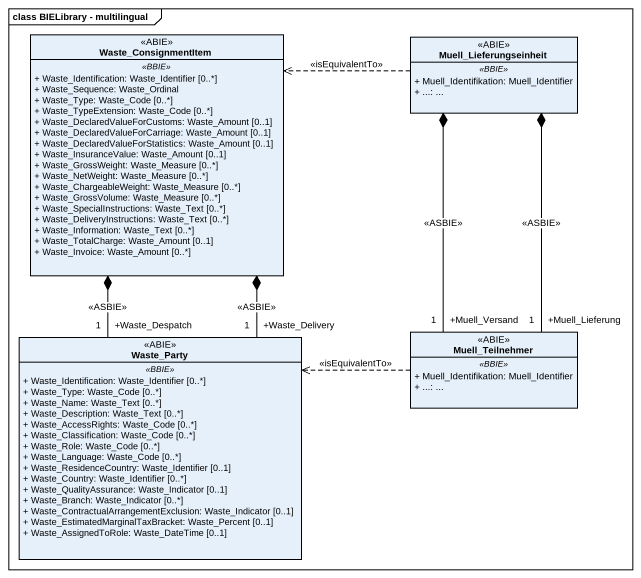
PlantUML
@startuml
mainframe class BIELibrary - multilingual
hide circle
hide empty members
skinparam classAttributeIconSize 0
class Waste_ConsignmentItem <<ABIE>> {
  .. <<BBIE>> ..
  + Waste_Identification: Waste_Identifier [0..*]
  + Waste_Sequence: Waste_Ordinal
  + Waste_Type: Waste_Code [0..*]
  + Waste_TypeExtension: Waste_Code [0..*]
  + Waste_DeclaredValueForCustoms: Waste_Amount [0..1]
  + Waste_DeclaredValueForCarriage: Waste_Amount [0..1]
  + Waste_DeclaredValueForStatistics: Waste_Amount [0..1]
  + Waste_InsuranceValue: Waste_Amount [0..1]
  + Waste_GrossWeight: Waste_Measure [0..*]
  + Waste_NetWeight: Waste_Measure [0..*]
  + Waste_ChargeableWeight: Waste_Measure [0..*]
  + Waste_GrossVolume: Waste_Measure [0..*]
  + Waste_SpecialInstructions: Waste_Text [0..*]
  + Waste_DeliveryInstructions: Waste_Text [0..*]
  + Waste_Information: Waste_Text [0..*]
  + Waste_TotalCharge: Waste_Amount [0..1]
  + Waste_Invoice: Waste_Amount [0..*]
}
class Muell_Lieferungseinheit <<ABIE>> {
  .. <<BBIE>> ..
  + Muell_Identifikation: Muell_Identifier
  + ...: ...
}
class Waste_Party <<ABIE>> {
  .. <<BBIE>> ..
  + Waste_Identification: Waste_Identifier [0..*]
  + Waste_Type: Waste_Code [0..*]
  + Waste_Name: Waste_Text [0..*]
  + Waste_Description: Waste_Text [0..*]
  + Waste_AccessRights: Waste_Code [0..*]
  + Waste_Classification: Waste_Code [0..*]
  + Waste_Role: Waste_Code [0..*]
  + Waste_Language: Waste_Code [0..*]
  + Waste_ResidenceCountry: Waste_Identifier [0..1]
  + Waste_Country: Waste_Identifier [0..*]
  + Waste_QualityAssurance: Waste_Indicator [0..1]
  + Waste_Branch: Waste_Indicator [0..*]
  + Waste_ContractualArrangementExclusion: Waste_Indicator [0..1]
  + Waste_EstimatedMarginalTaxBracket: Waste_Percent [0..1]
  + Waste_AssignedToRole: Waste_DateTime [0..1]
}
class Muell_Teilnehmer <<ABIE>> {
  .. <<BBIE>> ..
  + Muell_Identifikation: Muell_Identifier
  + ...: ...
}
Waste_ConsignmentItem *-- "+Waste_Despatch\n1" Waste_Party : <<ASBIE>>
Waste_ConsignmentItem *-- "+Waste_Delivery\n1" Waste_Party : <<ASBIE>>
Muell_Lieferungseinheit .left.> Waste_ConsignmentItem : <<isEquivalentTo>>
Muell_Teilnehmer "+Muell_Versand\n1" -up-* Muell_Lieferungseinheit : <<ASBIE>>
Muell_Teilnehmer "+Muell_Lieferung\n1" -up-* Muell_Lieferungseinheit : <<ASBIE>>
Muell_Teilnehmer .left.> Waste_Party : <<isEquivalentTo>>
@enduml
